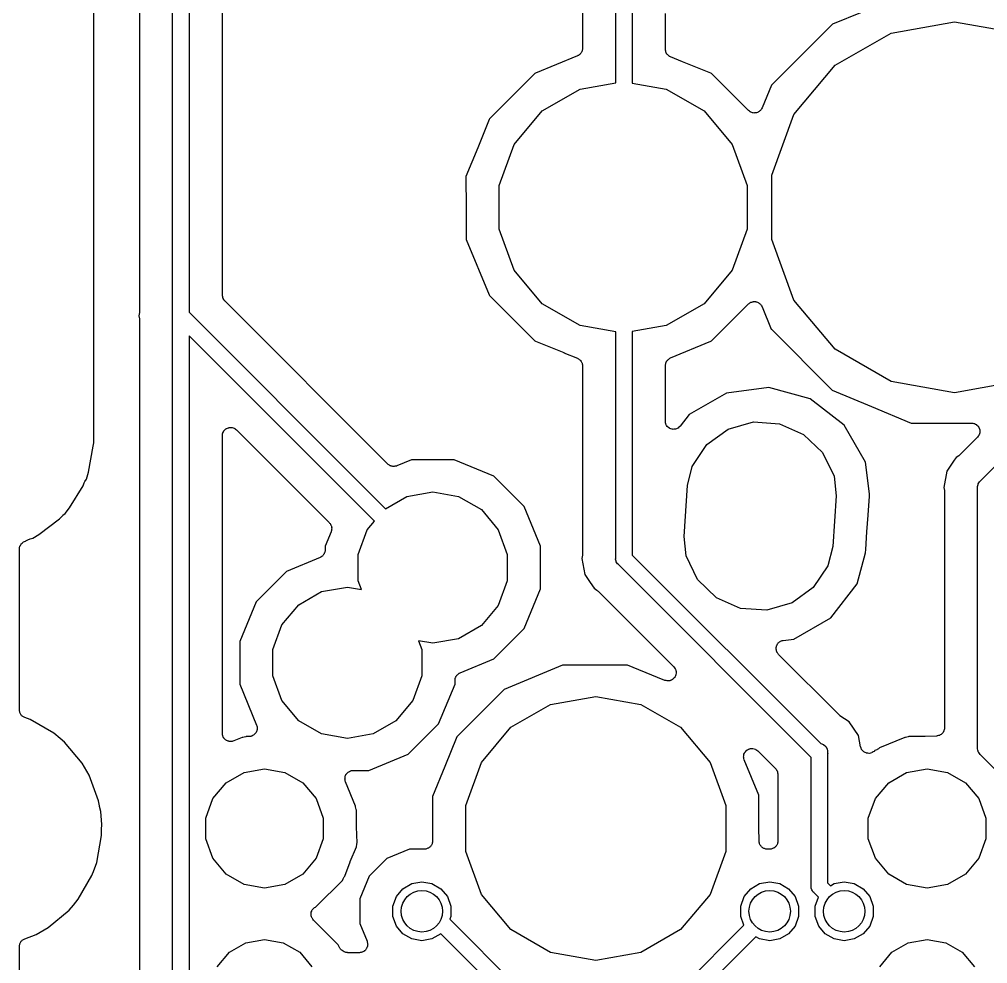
# Model space of a CAD drawing. Extents: x 240.1 to 314.9, y -176.2 to -102.8.
# Drawn here: x 240.08 to 254.93, y -131.61 to -117.13 of the extents above; entities that cross this region are included whole.
import ezdxf

# ---------------------------------------------------------------- set-up
doc = ezdxf.new("R2010")
doc.units = 0
doc.header["$MEASUREMENT"] = 0
doc.layers.add('BLACK', color=7, linetype='CONTINUOUS')

msp = doc.modelspace()

# ---------------------------------------------------------------- linework, layer by layer
at = {"layer": 'BLACK', "linetype": 'CONTINUOUS'}
for p, q in [((241.923, -108.96), (241.923, -121.603)), ((242.431, -121.667), (242.431, -108.891)), ((242.685, -108.938), (242.685, -121.625)), ((243.193, -121.362), (243.193, -114.395)), ((241.223, -123.626), (241.223, -116.277)), ((249.225, -118.106), (249.225, -116.414)), ((249.479, -116.461), (249.479, -118.11)), ((248.717, -116.714), (248.717, -117.577)), ((249.987, -117.592), (249.987, -117.043)), ((253.003, -117.021), (252.549, -117.207)), ((252.549, -117.208), (251.616, -118.141)), ((252.549, -117.207), (252.549, -117.208)), ((253.448, -117.343), (254.42, -117.172)), ((254.42, -117.172), (255.392, -117.343)), ((252.592, -117.837), (253.448, -117.343)), ((248.712, -117.606), (248.709, -117.62)), ((248.716, -117.593), (248.712, -117.606)), ((248.717, -117.577), (248.715, -117.585)), ((248.715, -117.585), (248.716, -117.593)), ((249.988, -117.6), (249.987, -117.592)), ((249.988, -117.608), (249.988, -117.6)), ((249.992, -117.621), (249.988, -117.608)), ((248.638, -117.694), (247.996, -117.96)), ((248.645, -117.689), (248.638, -117.694)), ((248.653, -117.687), (248.645, -117.689)), ((248.664, -117.678), (248.653, -117.687)), ((248.676, -117.67), (248.664, -117.678)), ((248.681, -117.664), (248.676, -117.67)), ((248.687, -117.658), (248.681, -117.664)), ((248.694, -117.646), (248.687, -117.658)), ((248.702, -117.635), (248.694, -117.646)), ((248.705, -117.627), (248.702, -117.635)), ((248.709, -117.62), (248.705, -117.627)), ((249.994, -117.635), (249.992, -117.621)), ((249.999, -117.642), (249.994, -117.635)), ((250.001, -117.65), (249.999, -117.642)), ((250.01, -117.661), (250.001, -117.65)), ((250.017, -117.673), (250.01, -117.661)), ((250.023, -117.679), (250.017, -117.673)), ((250.028, -117.685), (250.023, -117.679)), ((250.04, -117.693), (250.028, -117.685)), ((250.05, -117.702), (250.04, -117.693)), ((250.058, -117.704), (250.05, -117.702)), ((250.065, -117.709), (250.058, -117.704)), ((250.25, -117.785), (250.065, -117.709)), ((250.25, -117.786), (250.25, -117.785)), ((250.251, -117.786), (250.25, -117.786)), ((250.685, -117.961), (250.251, -117.786)), ((251.958, -118.593), (252.592, -117.837)), ((247.98, -117.97), (247.295, -118.655)), ((247.986, -117.966), (247.98, -117.97)), ((247.996, -117.96), (247.986, -117.966)), ((250.694, -117.966), (250.685, -117.961)), ((250.7, -117.97), (250.694, -117.966)), ((251.263, -118.533), (250.7, -117.97)), ((248.1, -118.537), (248.68, -118.202)), ((248.68, -118.202), (249.225, -118.106)), ((249.479, -118.11), (250, -118.202)), ((250, -118.202), (250.58, -118.537)), ((251.616, -118.141), (251.47, -118.492)), ((251.47, -118.492), (251.463, -118.503)), ((247.669, -119.05), (248.1, -118.537)), ((250.58, -118.537), (251.011, -119.05)), ((251.275, -118.541), (251.263, -118.533)), ((251.285, -118.55), (251.275, -118.541)), ((251.293, -118.553), (251.285, -118.55)), ((251.299, -118.558), (251.293, -118.553)), ((251.313, -118.562), (251.299, -118.558)), ((251.326, -118.567), (251.313, -118.562)), ((251.334, -118.567), (251.326, -118.567)), ((251.342, -118.57), (251.334, -118.567)), ((251.356, -118.568), (251.342, -118.57)), ((251.37, -118.569), (251.356, -118.568)), ((251.378, -118.566), (251.37, -118.569)), ((251.386, -118.566), (251.378, -118.566)), ((251.399, -118.56), (251.386, -118.566)), ((251.412, -118.556), (251.399, -118.56)), ((251.418, -118.551), (251.412, -118.556)), ((251.426, -118.547), (251.418, -118.551)), ((251.436, -118.537), (251.426, -118.547)), ((251.447, -118.529), (251.436, -118.537)), ((251.451, -118.522), (251.447, -118.529)), ((251.457, -118.516), (251.451, -118.522)), ((251.463, -118.503), (251.457, -118.516)), ((251.62, -119.521), (251.958, -118.593)), ((247.286, -118.67), (247.111, -119.104)), ((247.291, -118.661), (247.286, -118.67)), ((247.295, -118.655), (247.291, -118.661)), ((247.44, -119.68), (247.669, -119.05)), ((251.011, -119.05), (251.24, -119.68)), ((247.11, -119.105), (246.928, -119.545)), ((247.111, -119.105), (247.11, -119.105)), ((247.111, -119.104), (247.111, -119.105)), ((251.62, -120.509), (251.62, -119.521)), ((246.928, -119.548), (246.927, -119.55)), ((246.927, -119.55), (246.932, -120.026)), ((246.928, -119.545), (246.928, -119.548)), ((247.44, -120.35), (247.44, -119.68)), ((251.24, -119.68), (251.24, -120.35)), ((246.932, -120.026), (246.932, -120.027)), ((246.932, -120.027), (246.932, -120.028)), ((246.932, -120.028), (246.932, -120.503)), ((247.669, -120.98), (247.44, -120.35)), ((251.24, -120.35), (251.011, -120.98)), ((246.932, -120.503), (246.933, -120.506)), ((246.933, -120.506), (246.933, -120.51)), ((246.933, -120.51), (247.285, -121.359)), ((251.958, -121.437), (251.62, -120.509)), ((248.1, -121.493), (247.669, -120.98)), ((251.011, -120.98), (250.58, -121.493)), ((243.194, -121.368), (243.193, -121.362)), ((243.194, -121.374), (243.194, -121.368)), ((243.198, -121.39), (243.194, -121.374)), ((243.201, -121.406), (243.198, -121.39)), ((243.204, -121.411), (243.201, -121.406)), ((243.205, -121.416), (243.204, -121.411)), ((243.215, -121.43), (243.205, -121.416)), ((243.223, -121.444), (243.215, -121.43)), ((243.227, -121.448), (243.223, -121.444)), ((243.23, -121.452), (243.227, -121.448)), ((245.731, -123.953), (243.23, -121.452)), ((247.285, -121.359), (247.291, -121.369)), ((247.291, -121.369), (247.295, -121.375)), ((247.295, -121.375), (247.98, -122.06)), ((251.312, -121.469), (251.325, -121.464)), ((251.325, -121.464), (251.333, -121.463)), ((251.333, -121.463), (251.341, -121.461)), ((251.341, -121.461), (251.355, -121.462)), ((251.355, -121.462), (251.369, -121.462)), ((251.369, -121.462), (251.377, -121.464)), ((251.377, -121.464), (251.385, -121.465)), ((251.385, -121.465), (251.398, -121.471)), ((252.592, -122.193), (251.958, -121.437)), ((241.923, -121.603), (241.921, -121.615)), ((241.921, -121.615), (241.921, -121.628)), ((241.923, -121.603), (241.923, -121.603)), ((241.923, -121.603), (241.923, -121.603)), ((248.68, -121.828), (248.1, -121.493)), ((250.58, -121.493), (250, -121.828)), ((250.7, -122.06), (251.263, -121.498)), ((251.263, -121.498), (251.274, -121.49)), ((251.274, -121.49), (251.285, -121.48)), ((251.285, -121.48), (251.292, -121.477)), ((251.292, -121.477), (251.299, -121.472)), ((251.299, -121.472), (251.312, -121.469)), ((251.398, -121.471), (251.411, -121.475)), ((251.411, -121.475), (251.418, -121.48)), ((251.418, -121.48), (251.425, -121.484)), ((251.425, -121.484), (251.435, -121.493)), ((251.435, -121.493), (251.446, -121.502)), ((251.446, -121.502), (251.451, -121.509)), ((251.451, -121.509), (251.456, -121.515)), ((251.456, -121.515), (251.462, -121.527)), ((251.462, -121.527), (251.47, -121.539)), ((251.47, -121.539), (251.612, -121.886)), ((241.921, -121.628), (241.911, -121.678)), ((241.911, -121.678), (241.921, -121.728)), ((241.921, -121.728), (241.921, -121.741)), ((241.921, -121.741), (241.923, -121.753)), ((241.923, -121.753), (241.923, -140.653)), ((242.43, -121.689), (242.431, -121.673)), ((242.431, -121.695), (242.43, -121.689)), ((242.431, -121.673), (242.431, -121.667)), ((242.431, -121.667), (242.431, -121.667)), ((242.431, -140.717), (242.431, -121.695)), ((242.685, -121.625), (245.375, -124.315)), ((249.225, -121.924), (248.68, -121.828)), ((250, -121.828), (249.479, -121.92)), ((251.612, -121.886), (251.613, -121.886)), ((251.613, -121.886), (252.546, -122.819)), ((245.195, -124.495), (242.685, -121.985)), ((242.685, -121.985), (242.685, -140.675)), ((247.98, -122.06), (247.986, -122.064)), ((249.225, -125.394), (249.225, -121.924)), ((249.479, -121.92), (249.479, -125.347)), ((250.694, -122.064), (250.7, -122.06)), ((247.986, -122.064), (247.995, -122.069)), ((247.995, -122.069), (248.429, -122.244)), ((250.065, -122.326), (250.684, -122.07)), ((250.684, -122.07), (250.694, -122.064)), ((253.448, -122.687), (252.592, -122.193)), ((248.429, -122.244), (248.43, -122.244)), ((248.43, -122.244), (248.43, -122.245)), ((248.43, -122.245), (248.638, -122.331)), ((248.638, -122.331), (248.645, -122.335)), ((248.645, -122.335), (248.653, -122.338)), ((248.653, -122.338), (248.664, -122.347)), ((248.664, -122.347), (248.676, -122.354)), ((248.676, -122.354), (248.681, -122.361)), ((250.017, -122.362), (250.023, -122.357)), ((250.023, -122.357), (250.028, -122.35)), ((250.028, -122.35), (250.04, -122.343)), ((250.04, -122.343), (250.05, -122.334)), ((250.05, -122.334), (250.058, -122.331)), ((250.058, -122.331), (250.065, -122.326)), ((248.681, -122.361), (248.687, -122.366)), ((248.687, -122.366), (248.694, -122.378)), ((248.694, -122.378), (248.702, -122.389)), ((248.702, -122.389), (248.705, -122.397)), ((248.705, -122.397), (248.709, -122.405)), ((248.709, -122.405), (248.712, -122.418)), ((248.712, -122.418), (248.716, -122.432)), ((248.716, -122.432), (248.715, -122.44)), ((248.715, -122.44), (248.717, -122.448)), ((248.717, -122.448), (248.717, -125.325)), ((249.987, -122.444), (249.988, -122.435)), ((249.987, -123.294), (249.987, -122.444)), ((249.988, -122.427), (249.992, -122.414)), ((249.988, -122.435), (249.988, -122.427)), ((249.992, -122.414), (249.994, -122.4)), ((249.994, -122.4), (249.999, -122.393)), ((249.999, -122.393), (250.001, -122.385)), ((250.001, -122.385), (250.01, -122.374)), ((250.01, -122.374), (250.017, -122.362)), ((251.576, -122.781), (250.924, -122.864)), ((252.21, -122.953), (251.576, -122.781)), ((254.42, -122.858), (253.448, -122.687)), ((255.392, -122.687), (254.42, -122.858)), ((254.817, -124.216), (256.309, -122.724)), ((250.924, -122.864), (250.354, -123.191)), ((252.729, -123.354), (252.21, -122.953)), ((252.546, -122.819), (253.149, -123.069)), ((253.149, -123.069), (253.149, -123.069)), ((253.149, -123.069), (253.149, -123.069)), ((253.149, -123.069), (253.757, -123.323)), ((250.354, -123.191), (250.214, -123.372)), ((243.272, -123.402), (243.287, -123.395)), ((243.287, -123.395), (243.293, -123.395)), ((243.293, -123.395), (243.298, -123.393)), ((243.298, -123.393), (243.315, -123.393)), ((243.315, -123.393), (243.331, -123.391)), ((243.331, -123.391), (243.337, -123.393)), ((243.337, -123.393), (243.342, -123.393)), ((243.342, -123.393), (243.358, -123.398)), ((243.358, -123.398), (243.374, -123.403)), ((249.987, -123.297), (249.987, -123.294)), ((249.987, -123.299), (249.987, -123.297)), ((249.991, -123.318), (249.987, -123.299)), ((249.994, -123.338), (249.991, -123.318)), ((249.996, -123.34), (249.994, -123.338)), ((249.996, -123.342), (249.996, -123.34)), ((250.007, -123.359), (249.996, -123.342)), ((250.017, -123.376), (250.007, -123.359)), ((250.018, -123.378), (250.017, -123.376)), ((250.02, -123.38), (250.018, -123.378)), ((250.035, -123.392), (250.02, -123.38)), ((250.05, -123.404), (250.035, -123.392)), ((250.196, -123.388), (250.182, -123.402)), ((250.211, -123.376), (250.196, -123.388)), ((250.212, -123.374), (250.211, -123.376)), ((250.214, -123.372), (250.212, -123.374)), ((250.95, -123.417), (251.338, -123.306)), ((251.338, -123.306), (251.74, -123.334)), ((251.74, -123.334), (252.108, -123.497)), ((253.056, -123.924), (252.729, -123.354)), ((253.757, -123.323), (254.415, -123.323)), ((254.415, -123.323), (254.415, -123.323)), ((254.415, -123.323), (254.415, -123.323)), ((254.415, -123.323), (254.685, -123.324)), ((254.685, -123.324), (254.701, -123.327)), ((254.701, -123.327), (254.717, -123.328)), ((254.717, -123.328), (254.723, -123.331)), ((254.723, -123.331), (254.728, -123.332)), ((254.728, -123.332), (254.743, -123.34)), ((254.743, -123.34), (254.757, -123.347)), ((254.757, -123.347), (254.761, -123.351)), ((254.761, -123.351), (254.766, -123.354)), ((254.766, -123.354), (254.777, -123.366)), ((254.777, -123.366), (254.789, -123.378)), ((254.789, -123.378), (254.791, -123.383)), ((254.791, -123.383), (254.795, -123.388)), ((254.795, -123.388), (254.8, -123.403)), ((243.193, -123.518), (243.196, -123.501)), ((243.193, -128.081), (243.193, -123.518)), ((243.196, -123.501), (243.197, -123.485)), ((243.197, -123.485), (243.2, -123.48)), ((243.2, -123.48), (243.201, -123.474)), ((243.201, -123.474), (243.209, -123.46)), ((243.209, -123.46), (243.216, -123.445)), ((243.216, -123.445), (243.22, -123.441)), ((243.22, -123.441), (243.223, -123.436)), ((243.223, -123.436), (243.236, -123.425)), ((243.236, -123.425), (243.247, -123.414)), ((243.247, -123.414), (243.252, -123.411)), ((243.252, -123.411), (243.257, -123.408)), ((243.257, -123.408), (243.272, -123.402)), ((243.374, -123.403), (243.378, -123.406)), ((243.378, -123.406), (243.384, -123.408)), ((243.384, -123.408), (243.396, -123.418)), ((243.396, -123.418), (243.41, -123.428)), ((243.41, -123.428), (244.833, -124.851)), ((250.053, -123.405), (250.05, -123.404)), ((250.055, -123.407), (250.053, -123.405)), ((250.073, -123.413), (250.055, -123.407)), ((250.092, -123.419), (250.073, -123.413)), ((250.094, -123.419), (250.092, -123.419)), ((250.097, -123.42), (250.094, -123.419)), ((250.116, -123.419), (250.097, -123.42)), ((250.136, -123.419), (250.116, -123.419)), ((250.138, -123.418), (250.136, -123.419)), ((250.141, -123.418), (250.138, -123.418)), ((250.159, -123.411), (250.141, -123.418)), ((250.177, -123.404), (250.159, -123.411)), ((250.179, -123.403), (250.177, -123.404)), ((250.182, -123.402), (250.179, -123.403)), ((250.624, -123.655), (250.95, -123.417)), ((252.108, -123.497), (252.398, -123.777)), ((254.774, -123.541), (254.507, -123.808)), ((254.784, -123.527), (254.774, -123.541)), ((254.794, -123.515), (254.784, -123.527)), ((254.796, -123.509), (254.794, -123.515)), ((254.8, -123.504), (254.796, -123.509)), ((254.8, -123.403), (254.807, -123.418)), ((254.804, -123.489), (254.8, -123.504)), ((254.81, -123.473), (254.804, -123.489)), ((254.807, -123.418), (254.808, -123.424)), ((254.808, -123.424), (254.81, -123.429)), ((254.81, -123.429), (254.81, -123.446)), ((254.81, -123.446), (254.811, -123.462)), ((254.811, -123.462), (254.81, -123.467)), ((254.81, -123.467), (254.81, -123.473)), ((241.138, -124.079), (241.213, -123.677)), ((241.213, -123.676), (241.223, -123.626)), ((241.213, -123.677), (241.213, -123.676)), ((241.213, -123.677), (241.213, -123.677)), ((250.399, -123.989), (250.624, -123.655)), ((252.398, -123.777), (252.575, -124.139)), ((254.488, -123.824), (254.445, -123.852)), ((254.497, -123.815), (254.488, -123.824)), ((254.507, -123.808), (254.497, -123.815)), ((245.738, -123.958), (245.731, -123.953)), ((245.744, -123.964), (245.738, -123.958)), ((245.756, -123.971), (245.744, -123.964)), ((245.768, -123.979), (245.756, -123.971)), ((245.776, -123.981), (245.768, -123.979)), ((245.783, -123.985), (245.776, -123.981)), ((245.797, -123.986), (245.783, -123.985)), ((245.81, -123.99), (245.797, -123.986)), ((245.818, -123.989), (245.81, -123.99)), ((245.827, -123.99), (245.818, -123.989)), ((245.84, -123.987), (245.827, -123.99)), ((245.854, -123.986), (245.84, -123.987)), ((245.862, -123.983), (245.854, -123.986)), ((245.87, -123.981), (245.862, -123.983)), ((246.092, -123.889), (245.87, -123.981)), ((246.748, -123.889), (246.092, -123.889)), ((247.355, -124.14), (246.748, -123.889)), ((250.327, -124.282), (250.399, -123.989)), ((253.118, -124.411), (253.056, -123.924)), ((254.417, -123.895), (254.305, -124.062)), ((254.445, -123.852), (254.417, -123.895)), ((254.417, -123.895), (254.417, -123.895)), ((241.108, -124.184), (241.138, -124.079)), ((247.82, -124.605), (247.355, -124.14)), ((252.575, -124.139), (252.607, -124.439)), ((254.305, -124.062), (254.256, -124.31)), ((240.847, -124.626), (241.057, -124.285)), ((241.057, -124.285), (241.074, -124.241)), ((241.074, -124.241), (241.081, -124.23)), ((241.081, -124.23), (241.086, -124.219)), ((241.086, -124.219), (241.108, -124.184)), ((250.273, -125.061), (250.327, -124.282)), ((254.775, -124.299), (254.779, -124.282)), ((254.779, -124.282), (254.782, -124.266)), ((254.782, -124.266), (254.785, -124.261)), ((254.785, -124.261), (254.786, -124.255)), ((254.786, -124.255), (254.796, -124.242)), ((254.796, -124.242), (254.804, -124.227)), ((254.804, -124.227), (254.817, -124.216)), ((245.375, -124.315), (245.375, -124.315)), ((245.375, -124.315), (245.697, -124.638)), ((246.023, -124.449), (246.42, -124.379)), ((246.42, -124.379), (246.817, -124.449)), ((253.116, -124.447), (253.118, -124.411)), ((254.256, -124.31), (254.266, -124.36)), ((254.266, -124.36), (254.266, -124.373)), ((254.266, -124.373), (254.268, -124.385)), ((254.268, -124.385), (254.268, -127.997)), ((254.776, -124.316), (254.775, -124.299)), ((254.776, -128.304), (254.776, -124.316)), ((245.527, -124.826), (245.195, -124.495)), ((245.195, -124.495), (245.195, -124.495)), ((245.697, -124.638), (246.023, -124.449)), ((246.817, -124.449), (247.166, -124.651)), ((252.607, -124.439), (252.553, -125.218)), ((253.096, -124.737), (253.116, -124.447)), ((253.116, -124.447), (253.116, -124.447)), ((240.748, -124.738), (240.781, -124.713)), ((240.781, -124.713), (240.847, -124.626)), ((247.166, -124.651), (247.425, -124.96)), ((248.071, -125.212), (247.82, -124.605)), ((240.378, -125.033), (240.697, -124.79)), ((240.697, -124.79), (240.729, -124.755)), ((240.729, -124.755), (240.739, -124.747)), ((240.739, -124.747), (240.748, -124.738)), ((244.833, -124.851), (244.838, -124.858)), ((244.838, -124.858), (244.844, -124.864)), ((244.844, -124.864), (244.851, -124.876)), ((244.851, -124.876), (244.859, -124.888)), ((245.415, -124.96), (245.527, -124.826)), ((253.078, -124.99), (253.096, -124.737)), ((253.096, -124.737), (253.096, -124.737)), ((244.861, -124.99), (244.769, -125.212)), ((244.859, -124.888), (244.861, -124.896)), ((244.861, -124.896), (244.865, -124.903)), ((244.863, -124.982), (244.861, -124.99)), ((244.866, -124.974), (244.863, -124.982)), ((244.865, -124.903), (244.866, -124.917)), ((244.866, -124.917), (244.87, -124.93)), ((244.867, -124.96), (244.866, -124.974)), ((244.87, -124.947), (244.867, -124.96)), ((244.87, -124.93), (244.869, -124.938)), ((244.869, -124.938), (244.87, -124.947)), ((245.277, -125.338), (245.415, -124.96)), ((247.425, -124.96), (247.563, -125.338)), ((253.06, -125.263), (253.078, -124.99)), ((240.102, -125.185), (240.106, -125.18)), ((240.106, -125.18), (240.11, -125.174)), ((240.11, -125.174), (240.121, -125.164)), ((240.121, -125.164), (240.132, -125.153)), ((240.132, -125.153), (240.138, -125.15)), ((240.138, -125.15), (240.143, -125.146)), ((240.143, -125.146), (240.158, -125.14)), ((240.158, -125.14), (240.172, -125.134)), ((240.172, -125.134), (240.18, -125.131)), ((240.18, -125.131), (240.222, -125.11)), ((240.222, -125.11), (240.234, -125.106)), ((240.234, -125.106), (240.245, -125.101)), ((240.245, -125.101), (240.285, -125.09)), ((240.285, -125.09), (240.378, -125.033)), ((250.305, -125.361), (250.273, -125.061)), ((240.08, -125.256), (240.083, -125.241)), ((240.08, -127.72), (240.08, -125.256)), ((240.083, -125.241), (240.084, -125.225)), ((240.084, -125.225), (240.086, -125.219)), ((240.086, -125.219), (240.088, -125.212)), ((240.088, -125.212), (240.095, -125.199)), ((240.095, -125.199), (240.102, -125.185)), ((244.755, -125.328), (244.746, -125.339)), ((244.757, -125.32), (244.755, -125.328)), ((244.761, -125.313), (244.757, -125.32)), ((244.764, -125.299), (244.761, -125.313)), ((244.768, -125.286), (244.764, -125.299)), ((244.769, -125.269), (244.768, -125.278)), ((244.768, -125.278), (244.768, -125.286)), ((244.769, -125.212), (244.769, -125.269)), ((248.071, -125.868), (248.071, -125.212)), ((248.717, -125.325), (248.715, -125.337)), ((252.553, -125.218), (252.481, -125.511)), ((252.927, -125.79), (253.056, -125.316)), ((253.056, -125.316), (253.06, -125.263)), ((244.691, -125.387), (244.175, -125.6)), ((244.698, -125.382), (244.691, -125.387)), ((244.706, -125.379), (244.698, -125.382)), ((244.716, -125.37), (244.706, -125.379)), ((244.728, -125.363), (244.716, -125.37)), ((244.733, -125.356), (244.728, -125.363)), ((244.739, -125.351), (244.733, -125.356)), ((244.746, -125.339), (244.739, -125.351)), ((245.277, -125.742), (245.277, -125.338)), ((247.563, -125.338), (247.563, -125.742)), ((248.714, -125.35), (248.704, -125.4)), ((248.704, -125.4), (248.754, -125.648)), ((248.715, -125.337), (248.714, -125.35)), ((249.223, -125.411), (249.225, -125.394)), ((249.228, -125.427), (249.223, -125.411)), ((249.231, -125.444), (249.228, -125.427)), ((249.233, -125.449), (249.231, -125.444)), ((249.235, -125.454), (249.233, -125.449)), ((249.245, -125.468), (249.235, -125.454)), ((249.253, -125.483), (249.245, -125.468)), ((249.479, -125.347), (252.369, -128.237)), ((250.482, -125.723), (250.305, -125.361)), ((244.175, -125.6), (243.71, -126.065)), ((249.266, -125.494), (249.253, -125.483)), ((252.222, -128.45), (249.266, -125.494)), ((252.481, -125.511), (252.256, -125.845)), ((245.326, -125.878), (245.277, -125.742)), ((247.563, -125.742), (247.425, -126.12)), ((248.754, -125.648), (248.833, -125.767)), ((248.833, -125.767), (248.833, -125.767)), ((248.833, -125.767), (248.894, -125.858)), ((250.772, -126.003), (250.482, -125.723)), ((244.364, -126.111), (244.713, -125.909)), ((244.713, -125.909), (245.11, -125.839)), ((245.11, -125.839), (245.326, -125.878)), ((247.82, -126.475), (248.071, -125.868)), ((248.894, -125.858), (248.937, -125.886)), ((248.937, -125.886), (248.946, -125.895)), ((248.946, -125.895), (248.956, -125.902)), ((248.956, -125.902), (250.116, -127.062)), ((252.256, -125.845), (251.93, -126.083)), ((252.526, -126.309), (252.927, -125.79)), ((243.71, -126.065), (243.459, -126.672)), ((251.14, -126.166), (250.772, -126.003)), ((244.105, -126.42), (244.364, -126.111)), ((247.425, -126.12), (247.166, -126.429)), ((251.542, -126.194), (251.14, -126.166)), ((251.93, -126.083), (251.542, -126.194)), ((251.956, -126.636), (252.526, -126.309)), ((243.967, -126.798), (244.105, -126.42)), ((247.166, -126.429), (246.817, -126.631)), ((247.355, -126.94), (247.82, -126.475)), ((246.42, -126.701), (246.203, -126.662)), ((246.203, -126.662), (246.253, -126.798)), ((246.817, -126.631), (246.42, -126.701)), ((251.754, -126.669), (251.767, -126.665)), ((251.767, -126.665), (251.779, -126.66)), ((251.779, -126.66), (251.788, -126.659)), ((251.788, -126.659), (251.796, -126.656)), ((251.796, -126.656), (251.956, -126.636)), ((243.459, -126.672), (243.459, -127.328)), ((243.967, -127.202), (243.967, -126.798)), ((246.253, -126.798), (246.253, -127.202)), ((251.685, -126.776), (251.688, -126.763)), ((251.686, -126.785), (251.685, -126.776)), ((251.685, -126.793), (251.686, -126.785)), ((251.689, -126.807), (251.685, -126.793)), ((251.688, -126.763), (251.689, -126.749)), ((251.689, -126.749), (251.693, -126.742)), ((251.691, -126.82), (251.689, -126.807)), ((251.693, -126.742), (251.695, -126.733)), ((251.695, -126.733), (251.702, -126.722)), ((251.702, -126.722), (251.708, -126.709)), ((251.708, -126.709), (251.714, -126.703)), ((251.714, -126.703), (251.719, -126.696)), ((251.719, -126.696), (251.729, -126.688)), ((251.729, -126.688), (251.739, -126.678)), ((251.739, -126.678), (251.747, -126.675)), ((251.747, -126.675), (251.754, -126.669)), ((246.839, -127.153), (247.355, -126.94)), ((251.695, -126.828), (251.691, -126.82)), ((251.697, -126.836), (251.695, -126.828)), ((251.705, -126.847), (251.697, -126.836)), ((251.711, -126.859), (251.705, -126.847)), ((251.717, -126.865), (251.711, -126.859)), ((251.722, -126.872), (251.717, -126.865)), ((252.645, -127.795), (251.722, -126.872)), ((248.411, -127.038), (247.517, -127.409)), ((248.909, -127.038), (248.411, -127.038)), ((248.91, -127.038), (248.909, -127.038)), ((249.408, -127.034), (248.91, -127.038)), ((248.91, -127.038), (248.91, -127.038)), ((249.868, -127.224), (249.408, -127.034)), ((250.116, -127.062), (250.126, -127.077)), ((250.126, -127.077), (250.138, -127.092)), ((250.138, -127.092), (250.139, -127.095)), ((250.139, -127.095), (250.141, -127.098)), ((250.141, -127.098), (250.146, -127.116)), ((244.105, -127.58), (243.967, -127.202)), ((246.253, -127.202), (246.115, -127.58)), ((246.762, -127.254), (246.766, -127.241)), ((246.762, -127.262), (246.762, -127.254)), ((246.766, -127.241), (246.769, -127.227)), ((246.769, -127.227), (246.773, -127.22)), ((246.773, -127.22), (246.775, -127.212)), ((246.775, -127.212), (246.784, -127.201)), ((246.784, -127.201), (246.791, -127.189)), ((246.791, -127.189), (246.797, -127.184)), ((246.797, -127.184), (246.802, -127.177)), ((246.802, -127.177), (246.814, -127.17)), ((246.814, -127.17), (246.825, -127.161)), ((246.825, -127.161), (246.832, -127.158)), ((246.832, -127.158), (246.839, -127.153)), ((249.868, -127.225), (249.868, -127.224)), ((249.978, -127.269), (249.868, -127.225)), ((249.868, -127.225), (249.868, -127.225)), ((250.099, -127.256), (250.082, -127.264)), ((250.101, -127.253), (250.099, -127.256)), ((250.104, -127.252), (250.101, -127.253)), ((250.117, -127.238), (250.104, -127.252)), ((250.13, -127.224), (250.117, -127.238)), ((250.131, -127.221), (250.13, -127.224)), ((250.134, -127.219), (250.131, -127.221)), ((250.141, -127.201), (250.134, -127.219)), ((250.149, -127.184), (250.141, -127.201)), ((250.146, -127.116), (250.152, -127.134)), ((250.15, -127.178), (250.149, -127.181)), ((250.149, -127.181), (250.149, -127.184)), ((250.151, -127.159), (250.15, -127.178)), ((250.152, -127.14), (250.151, -127.159)), ((250.152, -127.134), (250.152, -127.137)), ((250.152, -127.137), (250.152, -127.14)), ((243.459, -127.328), (243.719, -127.955)), ((246.51, -127.935), (246.761, -127.328)), ((246.761, -127.271), (246.762, -127.262)), ((246.761, -127.328), (246.761, -127.271)), ((249.997, -127.273), (249.978, -127.269)), ((250.015, -127.278), (249.997, -127.273)), ((250.018, -127.278), (250.015, -127.278)), ((250.021, -127.278), (250.018, -127.278)), ((250.04, -127.276), (250.021, -127.278)), ((250.059, -127.274), (250.04, -127.276)), ((250.062, -127.273), (250.059, -127.274)), ((250.065, -127.272), (250.062, -127.273)), ((250.082, -127.264), (250.065, -127.272)), ((247.508, -127.414), (246.794, -128.128)), ((247.51, -127.413), (247.508, -127.414)), ((247.517, -127.409), (247.51, -127.413)), ((248.228, -127.637), (248.92, -127.515)), ((248.92, -127.515), (249.612, -127.637)), ((244.364, -127.889), (244.105, -127.58)), ((246.115, -127.58), (245.856, -127.889)), ((247.619, -127.989), (248.228, -127.637)), ((249.612, -127.637), (250.221, -127.989)), ((240.082, -127.731), (240.08, -127.72)), ((240.082, -127.742), (240.082, -127.731)), ((240.086, -127.752), (240.082, -127.742)), ((240.088, -127.763), (240.086, -127.752)), ((240.093, -127.773), (240.088, -127.763)), ((240.097, -127.783), (240.093, -127.773)), ((240.104, -127.792), (240.097, -127.783)), ((240.11, -127.802), (240.104, -127.792)), ((240.118, -127.809), (240.11, -127.802)), ((240.125, -127.817), (240.118, -127.809)), ((240.135, -127.823), (240.125, -127.817)), ((240.143, -127.83), (240.135, -127.823)), ((240.154, -127.834), (240.143, -127.83)), ((240.164, -127.839), (240.154, -127.834)), ((240.245, -127.869), (240.164, -127.839)), ((252.656, -127.803), (252.645, -127.795)), ((252.665, -127.811), (252.656, -127.803)), ((252.807, -127.906), (252.665, -127.811)), ((240.608, -128.078), (240.245, -127.869)), ((243.719, -127.955), (243.722, -127.969)), ((243.722, -127.969), (243.726, -127.982)), ((243.726, -127.982), (243.726, -127.99)), ((243.726, -127.99), (243.728, -127.999)), ((243.728, -127.999), (243.726, -128.012)), ((244.713, -128.091), (244.364, -127.889)), ((245.856, -127.889), (245.507, -128.091)), ((246.045, -128.4), (246.51, -127.935)), ((247.167, -128.528), (247.619, -127.989)), ((250.221, -127.989), (250.673, -128.528)), ((252.947, -128.116), (252.807, -127.906)), ((254.268, -127.997), (254.267, -128.005)), ((240.707, -128.162), (240.608, -128.078)), ((243.196, -128.094), (243.193, -128.081)), ((243.196, -128.108), (243.196, -128.094)), ((243.199, -128.116), (243.196, -128.108)), ((243.201, -128.124), (243.199, -128.116)), ((243.208, -128.136), (243.201, -128.124)), ((243.213, -128.149), (243.208, -128.136)), ((243.219, -128.155), (243.213, -128.149)), ((243.498, -128.144), (243.369, -128.198)), ((243.509, -128.144), (243.498, -128.144)), ((243.53, -128.139), (243.509, -128.144)), ((243.509, -128.144), (243.509, -128.144)), ((243.509, -128.144), (243.509, -128.144)), ((243.552, -128.134), (243.53, -128.139)), ((243.56, -128.131), (243.552, -128.134)), ((243.552, -128.134), (243.552, -128.134)), ((243.552, -128.134), (243.552, -128.134)), ((243.601, -128.131), (243.56, -128.131)), ((243.615, -128.129), (243.601, -128.131)), ((243.629, -128.128), (243.615, -128.129)), ((243.637, -128.125), (243.629, -128.128)), ((243.645, -128.123), (243.637, -128.125)), ((243.657, -128.117), (243.645, -128.123)), ((243.67, -128.111), (243.657, -128.117)), ((243.676, -128.106), (243.67, -128.111)), ((243.683, -128.101), (243.676, -128.106)), ((243.692, -128.091), (243.683, -128.101)), ((243.702, -128.081), (243.692, -128.091)), ((243.706, -128.074), (243.702, -128.081)), ((243.711, -128.068), (243.706, -128.074)), ((243.716, -128.055), (243.711, -128.068)), ((243.723, -128.042), (243.716, -128.055)), ((243.724, -128.034), (243.723, -128.042)), ((243.726, -128.026), (243.724, -128.034)), ((243.726, -128.012), (243.726, -128.026)), ((245.11, -128.161), (244.713, -128.091)), ((245.507, -128.091), (245.11, -128.161)), ((246.789, -128.136), (246.605, -128.592)), ((246.793, -128.13), (246.789, -128.136)), ((246.794, -128.128), (246.793, -128.13)), ((252.981, -128.287), (252.947, -128.116)), ((253.658, -128.144), (253.271, -128.305)), ((253.669, -128.144), (253.658, -128.144)), ((253.69, -128.139), (253.669, -128.144)), ((253.669, -128.144), (253.669, -128.144)), ((253.669, -128.144), (253.669, -128.144)), ((253.712, -128.134), (253.69, -128.139)), ((253.72, -128.131), (253.712, -128.134)), ((253.712, -128.134), (253.712, -128.134)), ((253.712, -128.134), (253.712, -128.134)), ((253.968, -128.131), (253.72, -128.131)), ((253.97, -128.131), (253.968, -128.131)), ((253.973, -128.131), (253.97, -128.131)), ((254.146, -128.124), (253.973, -128.131)), ((254.155, -128.122), (254.146, -128.124)), ((254.163, -128.122), (254.155, -128.122)), ((254.176, -128.117), (254.163, -128.122)), ((254.189, -128.114), (254.176, -128.117)), ((254.197, -128.11), (254.189, -128.114)), ((254.204, -128.107), (254.197, -128.11)), ((254.215, -128.098), (254.204, -128.107)), ((254.227, -128.091), (254.215, -128.098)), ((254.232, -128.084), (254.227, -128.091)), ((254.238, -128.078), (254.232, -128.084)), ((254.245, -128.067), (254.238, -128.078)), ((254.254, -128.056), (254.245, -128.067)), ((254.256, -128.048), (254.254, -128.056)), ((254.26, -128.04), (254.256, -128.048)), ((254.263, -128.027), (254.26, -128.04)), ((254.267, -128.014), (254.263, -128.027)), ((254.267, -128.005), (254.267, -128.014)), ((240.773, -128.217), (240.707, -128.162)), ((240.707, -128.162), (240.707, -128.162)), ((241.042, -128.538), (240.773, -128.217)), ((243.223, -128.162), (243.219, -128.155)), ((243.233, -128.171), (243.223, -128.162)), ((243.243, -128.181), (243.233, -128.171)), ((243.25, -128.185), (243.243, -128.181)), ((243.257, -128.19), (243.25, -128.185)), ((243.27, -128.195), (243.257, -128.19)), ((243.282, -128.202), (243.27, -128.195)), ((243.29, -128.203), (243.282, -128.202)), ((243.298, -128.206), (243.29, -128.203)), ((243.312, -128.206), (243.298, -128.206)), ((243.326, -128.207), (243.312, -128.206)), ((243.334, -128.206), (243.326, -128.207)), ((243.342, -128.206), (243.334, -128.206)), ((243.355, -128.201), (243.342, -128.206)), ((243.369, -128.198), (243.355, -128.201)), ((252.369, -128.237), (252.371, -128.237)), ((252.371, -128.237), (252.413, -128.252)), ((252.413, -128.252), (252.448, -128.281)), ((252.448, -128.281), (252.47, -128.32)), ((252.983, -128.291), (252.981, -128.287)), ((252.983, -128.295), (252.983, -128.291)), ((252.991, -128.311), (252.983, -128.295)), ((245.438, -128.651), (246.045, -128.4)), ((251.187, -128.446), (251.19, -128.426)), ((251.188, -128.448), (251.187, -128.446)), ((251.188, -128.451), (251.188, -128.448)), ((251.19, -128.426), (251.192, -128.407)), ((251.192, -128.407), (251.193, -128.405)), ((251.193, -128.402), (251.202, -128.385)), ((251.193, -128.405), (251.193, -128.402)), ((251.202, -128.385), (251.21, -128.367)), ((251.21, -128.367), (251.212, -128.365)), ((251.212, -128.365), (251.214, -128.363)), ((251.214, -128.363), (251.228, -128.35)), ((251.228, -128.35), (251.242, -128.336)), ((251.242, -128.336), (251.244, -128.335)), ((251.244, -128.335), (251.246, -128.333)), ((251.246, -128.333), (251.264, -128.325)), ((251.264, -128.325), (251.282, -128.317)), ((251.282, -128.317), (251.284, -128.317)), ((251.284, -128.317), (251.287, -128.316)), ((251.287, -128.316), (251.306, -128.315)), ((251.306, -128.315), (251.325, -128.313)), ((251.325, -128.313), (251.328, -128.314)), ((251.328, -128.314), (251.331, -128.314)), ((251.331, -128.314), (251.349, -128.32)), ((251.349, -128.32), (251.368, -128.325)), ((251.368, -128.325), (251.37, -128.327)), ((251.37, -128.327), (251.373, -128.327)), ((251.373, -128.327), (251.388, -128.339)), ((251.388, -128.339), (251.404, -128.35)), ((251.404, -128.35), (251.677, -128.623)), ((252.47, -128.32), (252.476, -128.353)), ((252.476, -128.353), (252.476, -128.38)), ((252.476, -128.38), (252.477, -128.386)), ((252.477, -128.386), (252.476, -128.403)), ((252.476, -128.403), (252.476, -130.376)), ((252.997, -128.328), (252.991, -128.311)), ((253, -128.331), (252.997, -128.328)), ((253.002, -128.335), (253, -128.331)), ((253.014, -128.348), (253.002, -128.335)), ((253.026, -128.361), (253.014, -128.348)), ((253.03, -128.363), (253.026, -128.361)), ((253.033, -128.366), (253.03, -128.363)), ((253.049, -128.374), (253.033, -128.366)), ((253.065, -128.382), (253.049, -128.374)), ((253.069, -128.383), (253.065, -128.382)), ((253.073, -128.385), (253.069, -128.383)), ((253.091, -128.386), (253.073, -128.385)), ((253.108, -128.389), (253.091, -128.386)), ((253.113, -128.388), (253.108, -128.389)), ((253.117, -128.389), (253.113, -128.388)), ((253.134, -128.384), (253.117, -128.389)), ((253.152, -128.381), (253.134, -128.384)), ((253.155, -128.378), (253.152, -128.381)), ((253.159, -128.377), (253.155, -128.378)), ((253.174, -128.367), (253.159, -128.377)), ((253.189, -128.358), (253.174, -128.367)), ((253.192, -128.354), (253.189, -128.358)), ((253.195, -128.352), (253.192, -128.354)), ((253.202, -128.346), (253.195, -128.352)), ((253.229, -128.334), (253.202, -128.346)), ((253.237, -128.329), (253.229, -128.334)), ((253.247, -128.325), (253.237, -128.329)), ((253.256, -128.317), (253.247, -128.325)), ((253.266, -128.311), (253.256, -128.317)), ((253.271, -128.305), (253.266, -128.311)), ((254.775, -128.321), (254.776, -128.304)), ((254.779, -128.338), (254.775, -128.321)), ((254.782, -128.354), (254.779, -128.338)), ((254.785, -128.359), (254.782, -128.354)), ((254.786, -128.364), (254.785, -128.359)), ((254.796, -128.378), (254.786, -128.364)), ((254.804, -128.393), (254.796, -128.378)), ((254.817, -128.404), (254.804, -128.393)), ((255.276, -128.863), (254.817, -128.404)), ((241.15, -128.725), (241.042, -128.538)), ((246.604, -128.592), (246.414, -129.052)), ((246.605, -128.592), (246.604, -128.592)), ((246.605, -128.592), (246.605, -128.592)), ((246.926, -129.188), (247.167, -128.528)), ((250.673, -128.528), (250.914, -129.188)), ((251.193, -128.47), (251.188, -128.451)), ((251.197, -128.489), (251.193, -128.47)), ((251.422, -129.031), (251.197, -128.489)), ((252.222, -130.423), (252.222, -128.45)), ((241.293, -129.118), (241.15, -128.725)), ((243.252, -128.839), (243.527, -128.68)), ((243.527, -128.68), (243.84, -128.625)), ((243.84, -128.625), (244.153, -128.68)), ((244.153, -128.68), (244.428, -128.839)), ((245.077, -128.748), (245.078, -128.74)), ((245.078, -128.74), (245.084, -128.728)), ((245.084, -128.728), (245.089, -128.714)), ((245.089, -128.714), (245.095, -128.708)), ((245.095, -128.708), (245.098, -128.701)), ((245.098, -128.701), (245.109, -128.691)), ((245.109, -128.691), (245.118, -128.681)), ((245.118, -128.681), (245.125, -128.677)), ((245.125, -128.677), (245.131, -128.671)), ((245.131, -128.671), (245.144, -128.666)), ((245.144, -128.666), (245.156, -128.659)), ((245.156, -128.659), (245.164, -128.657)), ((245.164, -128.657), (245.172, -128.654)), ((245.172, -128.654), (245.186, -128.653)), ((245.186, -128.653), (245.199, -128.651)), ((245.199, -128.651), (245.438, -128.651)), ((251.677, -128.623), (251.68, -128.627)), ((251.68, -128.627), (251.684, -128.631)), ((251.684, -128.631), (251.693, -128.645)), ((251.693, -128.645), (251.702, -128.659)), ((251.702, -128.659), (251.704, -128.664)), ((251.704, -128.664), (251.706, -128.669)), ((251.706, -128.669), (251.709, -128.686)), ((251.709, -128.686), (251.714, -128.702)), ((251.714, -128.702), (251.713, -128.707)), ((251.713, -128.707), (251.714, -128.713)), ((251.714, -128.713), (251.714, -129.731)), ((253.412, -128.839), (253.687, -128.68)), ((253.687, -128.68), (254, -128.625)), ((254, -128.625), (254.313, -128.68)), ((254.313, -128.68), (254.588, -128.839)), ((243.048, -129.083), (243.252, -128.839)), ((244.428, -128.839), (244.632, -129.083)), ((245.072, -128.784), (245.074, -128.77)), ((245.074, -128.792), (245.072, -128.784)), ((245.074, -128.756), (245.077, -128.748)), ((245.074, -128.77), (245.074, -128.756)), ((245.074, -128.8), (245.074, -128.792)), ((245.079, -128.813), (245.074, -128.8)), ((245.082, -128.827), (245.079, -128.813)), ((245.236, -129.198), (245.082, -128.827)), ((253.208, -129.083), (253.412, -128.839)), ((254.588, -128.839), (254.792, -129.083)), ((251.422, -129.529), (251.422, -129.031)), ((241.307, -129.195), (241.293, -129.118)), ((242.939, -129.381), (243.048, -129.083)), ((244.632, -129.083), (244.741, -129.381)), ((246.414, -129.052), (246.418, -129.55)), ((246.926, -129.892), (246.926, -129.188)), ((250.914, -129.188), (250.914, -129.892)), ((253.099, -129.381), (253.208, -129.083)), ((254.792, -129.083), (254.901, -129.381)), ((241.309, -129.201), (241.307, -129.195)), ((241.309, -129.206), (241.309, -129.201)), ((241.33, -129.282), (241.309, -129.206)), ((241.347, -129.48), (241.33, -129.282)), ((245.236, -129.209), (245.236, -129.198)), ((245.241, -129.23), (245.236, -129.209)), ((245.236, -129.209), (245.236, -129.209)), ((245.236, -129.209), (245.236, -129.209)), ((245.246, -129.252), (245.241, -129.23)), ((245.249, -129.26), (245.246, -129.252)), ((245.246, -129.252), (245.246, -129.252)), ((245.246, -129.252), (245.246, -129.252)), ((245.249, -129.508), (245.249, -129.26)), ((241.34, -129.558), (241.347, -129.48)), ((242.939, -129.699), (242.939, -129.381)), ((244.741, -129.381), (244.741, -129.699)), ((253.099, -129.699), (253.099, -129.381)), ((254.901, -129.381), (254.901, -129.699)), ((241.341, -129.564), (241.34, -129.558)), ((241.34, -129.569), (241.341, -129.564)), ((241.34, -129.648), (241.34, -129.569)), ((245.249, -129.51), (245.249, -129.508)), ((245.249, -129.513), (245.249, -129.51)), ((245.259, -129.761), (245.249, -129.513)), ((246.418, -129.55), (246.418, -129.55)), ((246.418, -129.55), (246.418, -129.551)), ((246.418, -129.551), (246.418, -129.731)), ((251.422, -129.53), (251.422, -129.529)), ((251.424, -129.732), (251.422, -129.53)), ((251.422, -129.53), (251.422, -129.53)), ((241.267, -130.06), (241.34, -129.648)), ((243.048, -129.997), (242.939, -129.699)), ((244.741, -129.699), (244.632, -129.997)), ((245.253, -129.79), (245.257, -129.769)), ((245.257, -129.769), (245.259, -129.761)), ((245.257, -129.769), (245.257, -129.769)), ((245.257, -129.769), (245.257, -129.769)), ((246.405, -129.784), (246.401, -129.794)), ((246.41, -129.774), (246.405, -129.784)), ((246.412, -129.763), (246.41, -129.774)), ((246.416, -129.753), (246.412, -129.763)), ((246.418, -129.731), (246.416, -129.741)), ((246.416, -129.741), (246.416, -129.753)), ((251.425, -129.742), (251.424, -129.732)), ((251.425, -129.753), (251.425, -129.742)), ((251.429, -129.763), (251.425, -129.753)), ((251.432, -129.775), (251.429, -129.763)), ((251.437, -129.784), (251.432, -129.775)), ((251.441, -129.794), (251.437, -129.784)), ((251.701, -129.784), (251.697, -129.794)), ((251.706, -129.774), (251.701, -129.784)), ((251.708, -129.763), (251.706, -129.774)), ((251.712, -129.753), (251.708, -129.763)), ((251.714, -129.731), (251.712, -129.741)), ((251.712, -129.741), (251.712, -129.753)), ((253.208, -129.997), (253.099, -129.699)), ((254.901, -129.699), (254.792, -129.997)), ((245.154, -130.049), (245.249, -129.82)), ((245.249, -129.812), (245.253, -129.79)), ((245.249, -129.82), (245.249, -129.812)), ((245.249, -129.812), (245.249, -129.812)), ((245.249, -129.812), (245.249, -129.812)), ((246.064, -129.857), (245.713, -130.003)), ((246.291, -129.857), (246.064, -129.857)), ((246.302, -129.856), (246.291, -129.857)), ((246.313, -129.856), (246.302, -129.856)), ((246.324, -129.852), (246.313, -129.856)), ((246.335, -129.85), (246.324, -129.852)), ((246.344, -129.844), (246.335, -129.85)), ((246.355, -129.84), (246.344, -129.844)), ((246.363, -129.833), (246.355, -129.84)), ((246.373, -129.828), (246.363, -129.833)), ((246.38, -129.819), (246.373, -129.828)), ((246.388, -129.812), (246.38, -129.819)), ((246.394, -129.803), (246.388, -129.812)), ((246.401, -129.794), (246.394, -129.803)), ((247.167, -130.552), (246.926, -129.892)), ((250.914, -129.892), (250.673, -130.552)), ((251.448, -129.803), (251.441, -129.794)), ((251.454, -129.813), (251.448, -129.803)), ((251.462, -129.82), (251.454, -129.813)), ((251.469, -129.828), (251.462, -129.82)), ((251.479, -129.834), (251.469, -129.828)), ((251.488, -129.841), (251.479, -129.834)), ((251.498, -129.845), (251.488, -129.841)), ((251.507, -129.85), (251.498, -129.845)), ((251.519, -129.852), (251.507, -129.85)), ((251.53, -129.856), (251.519, -129.852)), ((251.54, -129.856), (251.53, -129.856)), ((251.551, -129.857), (251.54, -129.856)), ((251.587, -129.857), (251.551, -129.857)), ((251.598, -129.856), (251.587, -129.857)), ((251.609, -129.856), (251.598, -129.856)), ((251.619, -129.852), (251.609, -129.856)), ((251.63, -129.85), (251.619, -129.852)), ((251.64, -129.844), (251.63, -129.85)), ((251.65, -129.84), (251.64, -129.844)), ((251.659, -129.833), (251.65, -129.84)), ((251.669, -129.828), (251.659, -129.833)), ((251.676, -129.819), (251.669, -129.828)), ((251.684, -129.812), (251.676, -129.819)), ((251.69, -129.803), (251.684, -129.812)), ((251.697, -129.794), (251.69, -129.803)), ((241.216, -130.2), (241.267, -130.06)), ((243.252, -130.241), (243.048, -129.997)), ((244.632, -129.997), (244.428, -130.241)), ((245.073, -130.271), (245.152, -130.054)), ((245.152, -130.054), (245.153, -130.052)), ((245.153, -130.052), (245.154, -130.049)), ((245.713, -130.003), (245.446, -130.27)), ((253.412, -130.241), (253.208, -129.997)), ((254.792, -129.997), (254.588, -130.241)), ((241.202, -130.238), (241.216, -130.2)), ((241.216, -130.2), (241.216, -130.2)), ((241.216, -130.2), (241.216, -130.2)), ((240.984, -130.626), (241.193, -130.263)), ((241.193, -130.263), (241.202, -130.238)), ((243.527, -130.4), (243.252, -130.241)), ((244.428, -130.241), (244.153, -130.4)), ((244.638, -130.734), (245.034, -130.338)), ((245.034, -130.338), (245.046, -130.311)), ((245.046, -130.311), (245.051, -130.303)), ((245.051, -130.303), (245.055, -130.293)), ((245.055, -130.293), (245.063, -130.284)), ((245.063, -130.284), (245.069, -130.274)), ((245.069, -130.274), (245.073, -130.271)), ((245.446, -130.27), (245.3, -130.621)), ((246.099, -130.386), (246.253, -130.359)), ((246.253, -130.359), (246.407, -130.386)), ((251.433, -130.386), (251.587, -130.359)), ((251.587, -130.359), (251.741, -130.386)), ((252.476, -130.376), (252.518, -130.419)), ((252.576, -130.386), (252.73, -130.359)), ((252.73, -130.359), (252.884, -130.386)), ((253.687, -130.4), (253.412, -130.241)), ((254.588, -130.241), (254.313, -130.4)), ((243.84, -130.455), (243.527, -130.4)), ((244.153, -130.4), (243.84, -130.455)), ((245.862, -130.584), (245.963, -130.464)), ((245.963, -130.464), (246.099, -130.386)), ((246.407, -130.386), (246.543, -130.464)), ((246.543, -130.464), (246.644, -130.584)), ((251.196, -130.584), (251.297, -130.464)), ((251.297, -130.464), (251.433, -130.386)), ((251.741, -130.386), (251.877, -130.464)), ((251.877, -130.464), (251.978, -130.584)), ((252.221, -130.44), (252.222, -130.423)), ((252.225, -130.457), (252.221, -130.44)), ((252.228, -130.473), (252.225, -130.457)), ((252.231, -130.478), (252.228, -130.473)), ((252.232, -130.483), (252.231, -130.478)), ((252.242, -130.497), (252.232, -130.483)), ((252.25, -130.512), (252.242, -130.497)), ((252.263, -130.523), (252.25, -130.512)), ((252.335, -130.595), (252.263, -130.523)), ((252.518, -130.419), (252.576, -130.386)), ((252.884, -130.386), (253.02, -130.464)), ((253.02, -130.464), (253.121, -130.584)), ((254, -130.455), (253.687, -130.4)), ((254.313, -130.4), (254, -130.455)), ((240.908, -130.716), (240.984, -130.626)), ((245.3, -130.621), (245.3, -130.999)), ((245.808, -130.732), (245.862, -130.584)), ((246.644, -130.584), (246.697, -130.732)), ((247.619, -131.091), (247.167, -130.552)), ((250.673, -130.552), (250.221, -131.091)), ((251.142, -130.732), (251.196, -130.584)), ((251.978, -130.584), (252.031, -130.732)), ((252.285, -130.732), (252.335, -130.595)), ((253.121, -130.584), (253.174, -130.732)), ((240.524, -131.06), (240.845, -130.791)), ((240.845, -130.791), (240.908, -130.716)), ((240.908, -130.716), (240.908, -130.716)), ((244.557, -130.822), (244.563, -130.809)), ((244.557, -130.83), (244.557, -130.822)), ((244.563, -130.809), (244.567, -130.796)), ((244.567, -130.796), (244.572, -130.789)), ((244.572, -130.789), (244.576, -130.782)), ((244.576, -130.782), (244.586, -130.772)), ((244.586, -130.772), (244.594, -130.761)), ((244.594, -130.761), (244.601, -130.756)), ((244.601, -130.756), (244.607, -130.75)), ((244.607, -130.75), (244.62, -130.745)), ((244.62, -130.745), (244.631, -130.737)), ((244.631, -130.737), (244.638, -130.734)), ((245.808, -130.888), (245.808, -130.732)), ((246.697, -130.732), (246.697, -130.888)), ((251.142, -130.888), (251.142, -130.732)), ((252.031, -130.732), (252.031, -130.888)), ((252.285, -130.888), (252.285, -130.732)), ((253.174, -130.732), (253.174, -130.888)), ((244.553, -130.866), (244.555, -130.852)), ((244.556, -130.874), (244.553, -130.866)), ((244.554, -130.838), (244.557, -130.83)), ((244.555, -130.852), (244.554, -130.838)), ((244.556, -130.882), (244.556, -130.874)), ((244.561, -130.895), (244.556, -130.882)), ((244.565, -130.908), (244.561, -130.895)), ((244.57, -130.915), (244.565, -130.908)), ((244.573, -130.923), (244.57, -130.915)), ((244.582, -130.933), (244.573, -130.923)), ((244.59, -130.944), (244.582, -130.933)), ((244.97, -131.325), (244.59, -130.944)), ((245.862, -131.036), (245.808, -130.888)), ((246.697, -130.888), (246.682, -130.932)), ((246.682, -130.932), (248.211, -132.461)), ((251.192, -131.025), (251.142, -130.888)), ((252.031, -130.888), (251.978, -131.036)), ((252.339, -131.036), (252.285, -130.888)), ((253.174, -130.888), (253.121, -131.036)), ((240.337, -131.168), (240.524, -131.06)), ((245.3, -130.999), (245.412, -131.269)), ((245.963, -131.156), (245.862, -131.036)), ((248.228, -131.443), (247.619, -131.091)), ((250.221, -131.091), (249.612, -131.443)), ((249.756, -132.461), (251.192, -131.025)), ((251.978, -131.036), (251.877, -131.156)), ((252.44, -131.156), (252.339, -131.036)), ((253.121, -131.036), (253.02, -131.156)), ((240.104, -131.279), (240.11, -131.269)), ((240.11, -131.269), (240.118, -131.262)), ((240.118, -131.262), (240.125, -131.253)), ((240.125, -131.253), (240.135, -131.248)), ((240.135, -131.248), (240.143, -131.241)), ((240.143, -131.241), (240.154, -131.237)), ((240.154, -131.237), (240.164, -131.231)), ((240.164, -131.231), (240.337, -131.168)), ((243.553, -131.292), (243.84, -131.242)), ((243.84, -131.242), (244.127, -131.292)), ((245.412, -131.269), (245.415, -131.283)), ((246.099, -131.234), (245.963, -131.156)), ((246.253, -131.261), (246.099, -131.234)), ((246.407, -131.234), (246.253, -131.261)), ((246.543, -131.156), (246.407, -131.234)), ((246.545, -131.154), (246.543, -131.156)), ((248.064, -132.674), (246.545, -131.154)), ((251.375, -131.201), (249.903, -132.674)), ((251.433, -131.234), (251.375, -131.201)), ((251.587, -131.261), (251.433, -131.234)), ((251.741, -131.234), (251.587, -131.261)), ((251.877, -131.156), (251.741, -131.234)), ((252.576, -131.234), (252.44, -131.156)), ((252.73, -131.261), (252.576, -131.234)), ((252.884, -131.234), (252.73, -131.261)), ((253.02, -131.156), (252.884, -131.234)), ((253.713, -131.292), (254, -131.242)), ((254, -131.242), (254.287, -131.292)), ((240.08, -131.351), (240.082, -131.34)), ((240.08, -133.692), (240.08, -131.351)), ((240.082, -131.329), (240.086, -131.318)), ((240.082, -131.34), (240.082, -131.329)), ((240.086, -131.318), (240.088, -131.307)), ((240.088, -131.307), (240.093, -131.298)), ((240.093, -131.298), (240.097, -131.287)), ((240.097, -131.287), (240.104, -131.279)), ((243.301, -131.438), (243.553, -131.292)), ((244.127, -131.292), (244.379, -131.438)), ((244.983, -131.355), (244.97, -131.325)), ((244.989, -131.364), (244.983, -131.355)), ((244.993, -131.375), (244.989, -131.364)), ((245.001, -131.383), (244.993, -131.375)), ((245.007, -131.392), (245.001, -131.383)), ((245.016, -131.399), (245.007, -131.392)), ((245.023, -131.407), (245.016, -131.399)), ((245.033, -131.412), (245.023, -131.407)), ((245.035, -131.414), (245.033, -131.412)), ((245.036, -131.415), (245.035, -131.414)), ((245.039, -131.417), (245.036, -131.415)), ((245.042, -131.419), (245.039, -131.417)), ((245.377, -131.415), (245.369, -131.419)), ((245.386, -131.405), (245.377, -131.415)), ((245.396, -131.395), (245.386, -131.405)), ((245.4, -131.388), (245.396, -131.395)), ((245.405, -131.381), (245.4, -131.388)), ((245.41, -131.368), (245.405, -131.381)), ((245.416, -131.356), (245.41, -131.368)), ((245.415, -131.283), (245.42, -131.296)), ((245.417, -131.348), (245.416, -131.356)), ((245.42, -131.34), (245.417, -131.348)), ((245.42, -131.296), (245.42, -131.304)), ((245.42, -131.304), (245.422, -131.312)), ((245.422, -131.312), (245.42, -131.326)), ((245.42, -131.326), (245.42, -131.34)), ((253.461, -131.438), (253.713, -131.292)), ((254.287, -131.292), (254.539, -131.438)), ((243.114, -131.661), (243.301, -131.438)), ((244.379, -131.438), (244.566, -131.661)), ((245.043, -131.419), (245.042, -131.419)), ((245.048, -131.422), (245.043, -131.419)), ((245.059, -131.431), (245.048, -131.422)), ((245.067, -131.433), (245.059, -131.431)), ((245.075, -131.437), (245.067, -131.433)), ((245.088, -131.44), (245.075, -131.437)), ((245.101, -131.444), (245.088, -131.44)), ((245.11, -131.444), (245.101, -131.444)), ((245.118, -131.445), (245.11, -131.444)), ((245.295, -131.445), (245.118, -131.445)), ((245.309, -131.443), (245.295, -131.445)), ((245.322, -131.442), (245.309, -131.443)), ((245.33, -131.439), (245.322, -131.442)), ((245.338, -131.437), (245.33, -131.439)), ((245.35, -131.43), (245.338, -131.437)), ((245.363, -131.425), (245.35, -131.43)), ((245.369, -131.419), (245.363, -131.425)), ((248.92, -131.565), (248.228, -131.443)), ((249.612, -131.443), (248.92, -131.565)), ((253.274, -131.661), (253.461, -131.438)), ((254.539, -131.438), (254.726, -131.661))]:
    msp.add_line(p, q, dxfattribs=at)
at = {"layer": 'BLACK'}
for centre in [(246.253, -130.81), (251.587, -130.81), (252.73, -130.81)]:
    msp.add_circle(centre, 0.318, dxfattribs=at)

doc.saveas('drawing.dxf')
